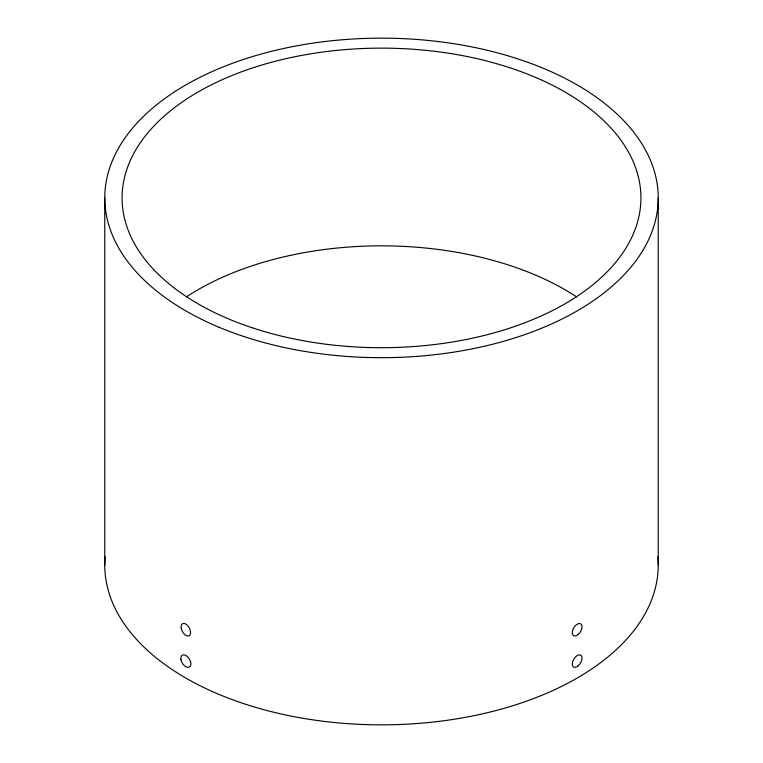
<?xml version="1.0" encoding="UTF-8"?>
<svg xmlns="http://www.w3.org/2000/svg" width="763" height="763" viewBox="0 0 763 763"><rect width="100%" height="100%" fill="white"/><g stroke="black" fill="none" stroke-linecap="round" stroke-linejoin="round"><path stroke-width="1.14" d="M658.231 197.913L658.231 565.087M104.769 197.913L104.769 565.087M657.859 556.818A276.731 159.763 0 0 1 381.5 724.85A276.731 159.763 0 0 1 105.141 556.818M186.372 296.912A259.43 149.786 0 0 1 576.628 296.912M219.124 327.289A276.731 159.763 0 0 0 656.752 214.422A276.731 159.763 0 0 0 268.624 52.046A276.731 159.763 0 0 0 219.124 327.289M251.78 327.632A259.43 149.786 0 0 0 640.93 197.913A259.43 149.786 0 0 0 251.78 68.203A259.43 149.786 0 0 0 251.78 327.632M181.232 628.254A6.915 3.882 61.3 0 0 189.138 635.827A6.915 3.882 61.3 0 0 187.193 625.135A6.915 3.882 61.3 0 0 181.232 628.254M578.182 634.482A6.915 3.882 -58.7 0 0 580.767 623.848A6.915 3.882 -58.7 0 0 572.488 630.896A6.915 3.882 -58.7 0 0 578.182 634.482M180.965 659.737A6.915 4.101 58.6 0 0 189.31 667.081A6.915 4.101 58.6 0 0 187.288 656.457A6.915 4.101 58.6 0 0 180.965 659.737M578.182 665.832A6.915 3.882 -58.7 0 0 580.767 655.198A6.915 3.882 -58.7 0 0 572.488 662.246A6.915 3.882 -58.7 0 0 578.182 665.832"/></g></svg>
